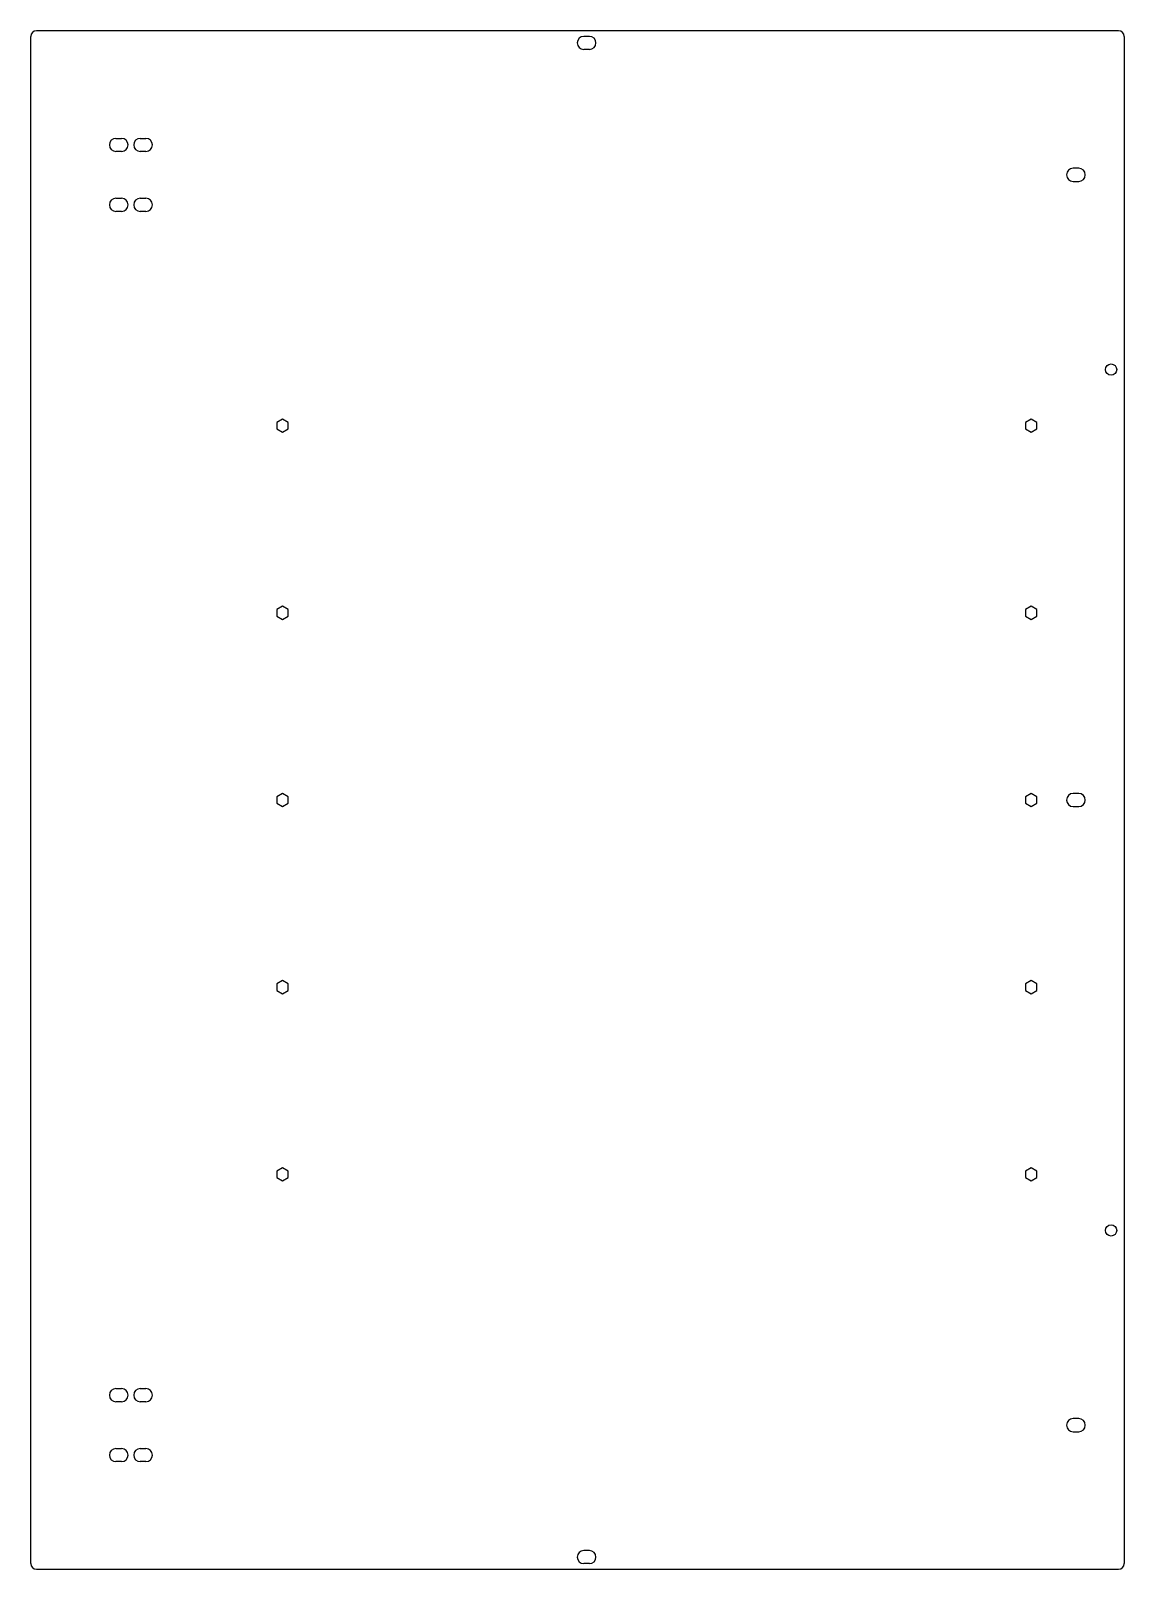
# Model space of a CAD drawing. Header units: millimetres. Extents: x 0 to 584, y 0 to 822.
import ezdxf

# ---------------------------------------------------------------- set-up
doc = ezdxf.new("R2010")
doc.units = ezdxf.units.MM

msp = doc.modelspace()

# ---------------------------------------------------------------- linework, layer by layer
at = {"color": 7, "linetype": 'Continuous', "lineweight": 25}
for p, q in [((0, 3), (0, 819)), ((581.3, 822), (3, 822)), ((298.5, 819), (295.5, 819)), ((584.3, 819), (584.3, 3)), ((298.5, 812), (295.5, 812)), ((45.51, 764.5), (48.51, 764.5)), ((58.51, 764.5), (61.51, 764.5)), ((48.51, 757.5), (45.51, 757.5)), ((61.51, 757.5), (58.51, 757.5)), ((560, 748.5), (557, 748.5)), ((557, 741.5), (560, 741.5)), ((45.51, 732.5), (48.51, 732.5)), ((58.51, 732.5), (61.51, 732.5)), ((48.51, 725.5), (45.51, 725.5)), ((61.51, 725.5), (58.51, 725.5)), ((134.55, 614.52), (131.5, 612.76)), ((131.5, 612.76), (131.5, 609.24)), ((131.5, 609.24), (134.55, 607.48)), ((137.6, 612.76), (134.55, 614.52)), ((134.55, 607.48), (137.6, 609.24)), ((137.6, 609.24), (137.6, 612.76)), ((534.55, 614.52), (531.5, 612.76)), ((531.5, 612.76), (531.5, 609.24)), ((531.5, 609.24), (534.55, 607.48)), ((537.6, 612.76), (534.55, 614.52)), ((534.55, 607.48), (537.6, 609.24)), ((537.6, 609.24), (537.6, 612.76)), ((134.55, 514.52), (131.5, 512.76)), ((131.5, 512.76), (131.5, 509.24)), ((137.6, 512.76), (134.55, 514.52)), ((137.6, 509.24), (137.6, 512.76)), ((534.55, 514.52), (531.5, 512.76)), ((531.5, 512.76), (531.5, 509.24)), ((537.6, 512.76), (534.55, 514.52)), ((537.6, 509.24), (537.6, 512.76)), ((131.5, 509.24), (134.55, 507.48)), ((134.55, 507.48), (137.6, 509.24)), ((531.5, 509.24), (534.55, 507.48)), ((534.55, 507.48), (537.6, 509.24)), ((134.55, 414.52), (131.5, 412.76)), ((131.5, 412.76), (131.5, 409.24)), ((137.6, 412.76), (134.55, 414.52)), ((137.6, 409.24), (137.6, 412.76)), ((534.55, 414.52), (531.5, 412.76)), ((531.5, 412.76), (531.5, 409.24)), ((537.6, 412.76), (534.55, 414.52)), ((537.6, 409.24), (537.6, 412.76)), ((560, 414.5), (557, 414.5)), ((131.5, 409.24), (134.55, 407.48)), ((134.55, 407.48), (137.6, 409.24)), ((531.5, 409.24), (534.55, 407.48)), ((534.55, 407.48), (537.6, 409.24)), ((557, 407.5), (560, 407.5)), ((134.55, 314.52), (131.5, 312.76)), ((131.5, 312.76), (131.5, 309.24)), ((137.6, 312.76), (134.55, 314.52)), ((137.6, 309.24), (137.6, 312.76)), ((534.55, 314.52), (531.5, 312.76)), ((531.5, 312.76), (531.5, 309.24)), ((537.6, 312.76), (534.55, 314.52)), ((537.6, 309.24), (537.6, 312.76)), ((131.5, 309.24), (134.55, 307.48)), ((134.55, 307.48), (137.6, 309.24)), ((531.5, 309.24), (534.55, 307.48)), ((534.55, 307.48), (537.6, 309.24)), ((134.55, 214.52), (131.5, 212.76)), ((137.6, 212.76), (134.55, 214.52)), ((534.55, 214.52), (531.5, 212.76)), ((537.6, 212.76), (534.55, 214.52)), ((131.5, 212.76), (131.5, 209.24)), ((131.5, 209.24), (134.55, 207.48)), ((134.55, 207.48), (137.6, 209.24)), ((137.6, 209.24), (137.6, 212.76)), ((531.5, 212.76), (531.5, 209.24)), ((531.5, 209.24), (534.55, 207.48)), ((534.55, 207.48), (537.6, 209.24)), ((537.6, 209.24), (537.6, 212.76)), ((45.51, 96.5), (48.51, 96.5)), ((58.51, 96.5), (61.51, 96.5)), ((48.51, 89.5), (45.51, 89.5)), ((61.51, 89.5), (58.51, 89.5)), ((560, 80.5), (557, 80.5)), ((557, 73.5), (560, 73.5)), ((45.51, 64.5), (48.51, 64.5)), ((58.51, 64.5), (61.51, 64.5)), ((48.51, 57.5), (45.51, 57.5)), ((61.51, 57.5), (58.51, 57.5)), ((298.5, 10), (295.5, 10)), ((3, 0), (581.3, 0)), ((298.5, 3), (295.5, 3))]:
    msp.add_line(p, q, dxfattribs=at)
for centre in [(577.3, 641), (577.3, 181)]:
    msp.add_circle(centre, 3, dxfattribs=at)
for centre, radius, start, end in [((3, 819), 3, 90, 180), ((295.5, 815.5), 3.5, 90, 270), ((298.5, 815.5), 3.5, 270, 90), ((581.3, 819), 3, 0, 90), ((45.51, 761), 3.5, 90, 270), ((48.51, 761), 3.5, 270, 90), ((58.51, 761), 3.5, 90, 270), ((61.51, 761), 3.5, 270, 90), ((557, 745), 3.5, 90, 270), ((560, 745), 3.5, 270, 90), ((45.51, 729), 3.5, 90, 270), ((48.51, 729), 3.5, 270, 90), ((58.51, 729), 3.5, 90, 270), ((61.51, 729), 3.5, 270, 90), ((557, 411), 3.5, 90, 270), ((560, 411), 3.5, 270, 90), ((45.51, 93), 3.5, 90, 270), ((48.51, 93), 3.5, 270, 90), ((58.51, 93), 3.5, 90, 270), ((61.51, 93), 3.5, 270, 90), ((557, 77), 3.5, 90, 270), ((560, 77), 3.5, 270, 90), ((45.51, 61), 3.5, 90, 270), ((48.51, 61), 3.5, 270, 90), ((58.51, 61), 3.5, 90, 270), ((61.51, 61), 3.5, 270, 90), ((295.5, 6.5), 3.5, 90, 270), ((298.5, 6.5), 3.5, 270, 90), ((3, 3), 3, 180, 270), ((581.3, 3), 3, 270, 0)]:
    msp.add_arc(centre, radius, start, end, dxfattribs=at)

doc.saveas('drawing.dxf')
